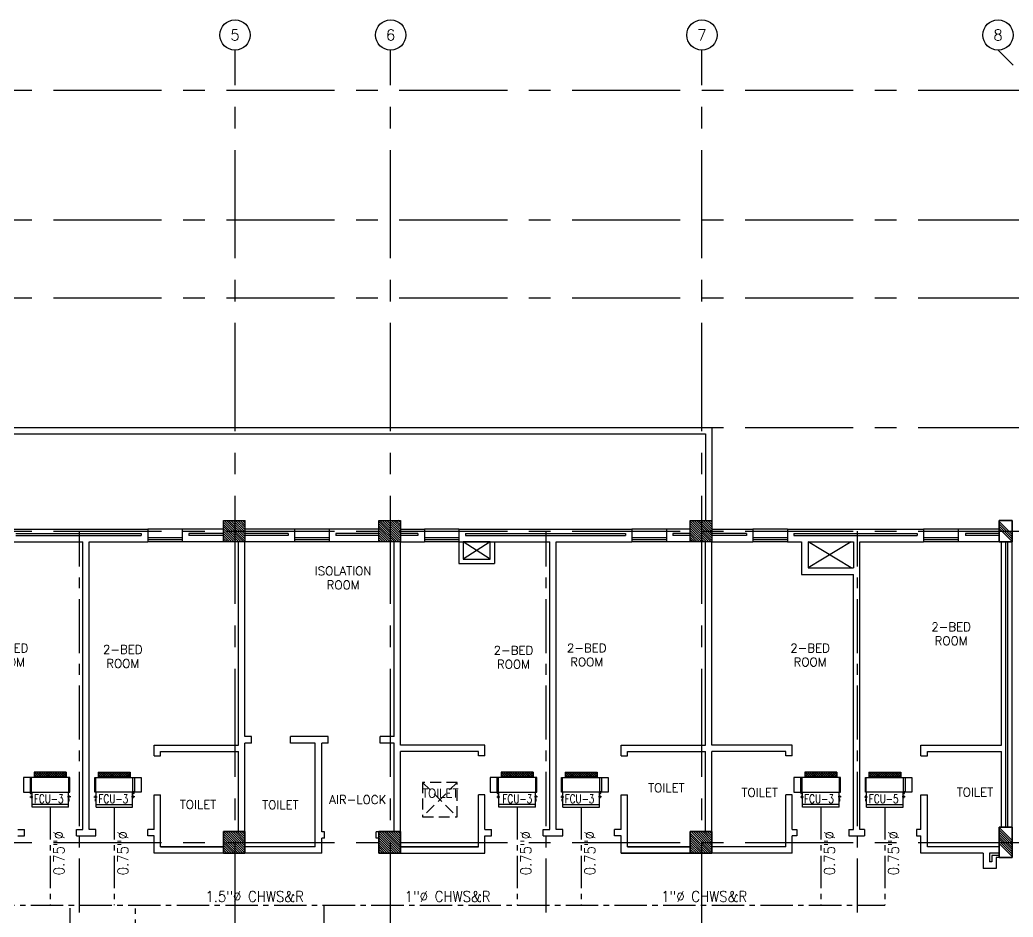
# Model space of a CAD drawing. Extents: x 417866242 to 417866633, y 43498034 to 43498122.
# Drawn here: x 417866577.19 to 417866600.17, y 43498090.33 to 43498111.09 of the extents above; entities that cross this region are included whole.
import ezdxf
from ezdxf.enums import TextEntityAlignment as Align

# ---------------------------------------------------------------- set-up
doc = ezdxf.new("R2010")
doc.units = 0
doc.header["$MEASUREMENT"] = 0
for name, pattern in [('CENTER', [2, 1.25, -0.25, 0.25, -0.25]), ('CENTER2', [1.125, 0.75, -0.125, 0.125, -0.125]), ('CENTERX2', [4, 2.5, -0.5, 0.5, -0.5]), ('HIDDEN', [0.375, 0.25, -0.125])]:
    doc.linetypes.add(name, pattern=pattern)
doc.layers.get('0').update_dxf_attribs({"linetype": 'CONTINUOUS'})
for name, color, linetype in [('AC-CH', 6, 'CENTER2'), ('AC-CHT', 2, 'CONTINUOUS'), ('AX', 11, 'CONTINUOUS'), ('AX-CR', 7, 'CONTINUOUS'), ('AX-TXT', 2, 'CONTINUOUS'), ('AXES', 11, 'CENTERX2'), ('AXES1', 11, 'CENTER'), ('COL', 11, 'CONTINUOUS'), ('FCU', 6, 'CONTINUOUS'), ('HAT', 11, 'CONTINUOUS'), ('INSUL', 11, 'CONTINUOUS'), ('PROJ-L', 11, 'CONTINUOUS'), ('RM-NAME', 11, 'CONTINUOUS'), ('SHAFT', 11, 'CONTINUOUS'), ('TEXTN', 2, 'CONTINUOUS'), ('WALL', 11, 'CONTINUOUS'), ('WIN', 11, 'CONTINUOUS')]:
    doc.layers.add(name, color=color, linetype=linetype)
doc.styles.add('KHRS2', font='ROMANS.shx', dxfattribs={"height": 200})
doc.styles.add('ROMANS', font='ROMANS.shx', dxfattribs={"width": 0.6})

# ---------------------------------------------------------------- blocks, each defined once
blk = doc.blocks.new('AXU')
at = {"layer": 'AX-CR'}
blk.add_circle((0, 350), 350, dxfattribs=at)
at = {"layer": 'AX-TXT', "style": 'ROMANS'}
blk.add_attdef('AX', text='', height=250, dxfattribs=at).set_placement((0, 350), align=Align.MIDDLE)
blk = doc.blocks.new('*X66')
at = {"color": 0}
for p, q in [((238729, 177104), (239214, 177590)), ((238729, 177157), (239161, 177590)), ((238729, 177210), (239108, 177590)), ((238729, 177263), (239055, 177590)), ((238729, 177316), (239002, 177590)), ((238729, 177369), (238949, 177590)), ((238729, 177422), (238896, 177590)), ((238729, 177475), (238843, 177590)), ((238729, 177528), (238790, 177590)), ((238729, 177581), (238737, 177590)), ((238767, 177090), (239229, 177551)), ((238820, 177090), (239229, 177498)), ((238873, 177090), (239229, 177445)), ((238926, 177090), (239229, 177392)), ((238979, 177090), (239229, 177339)), ((239032, 177090), (239229, 177286)), ((239085, 177090), (239229, 177233)), ((239138, 177090), (239229, 177180)), ((239191, 177090), (239229, 177127))]:
    blk.add_line(p, q, dxfattribs=at)
blk = doc.blocks.new('*X67')
at = {"color": 0}
for p, q in [((235129, 177110), (235608, 177590)), ((235129, 177163), (235555, 177590)), ((235129, 177217), (235502, 177590)), ((235129, 177270), (235449, 177590)), ((235129, 177323), (235396, 177590)), ((235129, 177376), (235343, 177590)), ((235129, 177429), (235290, 177590)), ((235129, 177482), (235237, 177590)), ((235129, 177535), (235184, 177590)), ((235161, 177090), (235629, 177557)), ((235214, 177090), (235629, 177504)), ((235267, 177090), (235629, 177451)), ((235320, 177090), (235629, 177398)), ((235373, 177090), (235629, 177345)), ((235426, 177090), (235629, 177292)), ((235479, 177090), (235629, 177239)), ((235532, 177090), (235629, 177186)), ((235585, 177090), (235629, 177133))]:
    blk.add_line(p, q, dxfattribs=at)
blk = doc.blocks.new('*X70')
at = {"color": 0}
for p, q in [((235129, 169898), (235620, 170390)), ((235129, 169951), (235567, 170390)), ((235129, 170004), (235514, 170390)), ((235129, 170057), (235461, 170390)), ((235129, 170110), (235408, 170390)), ((235129, 170163), (235355, 170390)), ((235129, 170216), (235302, 170390)), ((235129, 170269), (235249, 170390)), ((235129, 170322), (235196, 170390)), ((235129, 170375), (235143, 170390)), ((235173, 169890), (235629, 170345)), ((235226, 169890), (235629, 170292)), ((235279, 169890), (235629, 170239)), ((235332, 169890), (235629, 170186)), ((235385, 169890), (235629, 170133)), ((235439, 169890), (235629, 170080)), ((235492, 169890), (235629, 170027)), ((235545, 169890), (235629, 169974)), ((235598, 169890), (235629, 169921))]:
    blk.add_line(p, q, dxfattribs=at)
blk = doc.blocks.new('COL50')
at = {"layer": 'COL'}
blk.add_lwpolyline([(-250, 250), (-250, -250), (250, -250), (250, 250)], close=True, dxfattribs=at)
blk = doc.blocks.new('*X71')
at = {"color": 0}
for p, q in [((238727, 169890), (239227, 170390)), ((238729, 169945), (239174, 170390)), ((238729, 169998), (239121, 170390)), ((238729, 170051), (239067, 170390)), ((238729, 170104), (239014, 170390)), ((238729, 170157), (238961, 170390)), ((238729, 170210), (238908, 170390)), ((238729, 170263), (238855, 170390)), ((238729, 170316), (238802, 170390)), ((238729, 170369), (238749, 170390)), ((238780, 169890), (239229, 170339)), ((238833, 169890), (239229, 170286)), ((238886, 169890), (239229, 170233)), ((238939, 169890), (239229, 170180)), ((238992, 169890), (239229, 170127)), ((239045, 169890), (239229, 170074)), ((239098, 169890), (239229, 170020)), ((239151, 169890), (239229, 169967)), ((239204, 169890), (239229, 169914))]:
    blk.add_line(p, q, dxfattribs=at)
blk = doc.blocks.new('*X68')
at = {"color": 0}
for p, q in [((227929, 177123), (228395, 177590)), ((227929, 177176), (228342, 177590)), ((227929, 177229), (228289, 177590)), ((227929, 177282), (228236, 177590)), ((227929, 177335), (228183, 177590)), ((227929, 177388), (228130, 177590)), ((227929, 177441), (228077, 177590)), ((227929, 177494), (228024, 177590)), ((227929, 177547), (227971, 177590)), ((227948, 177090), (228429, 177570)), ((228001, 177090), (228429, 177517)), ((228054, 177090), (228429, 177464)), ((228107, 177090), (228429, 177411)), ((228161, 177090), (228429, 177358)), ((228214, 177090), (228429, 177305)), ((228267, 177090), (228429, 177252)), ((228320, 177090), (228429, 177199)), ((228373, 177090), (228429, 177146))]:
    blk.add_line(p, q, dxfattribs=at)
blk = doc.blocks.new('*X69')
at = {"color": 0}
for p, q in [((227929, 169910), (228408, 170390)), ((227929, 169963), (228355, 170390)), ((227929, 170017), (228302, 170390)), ((227929, 170070), (228249, 170390)), ((227929, 170123), (228196, 170390)), ((227929, 170176), (228143, 170390)), ((227929, 170229), (228090, 170390)), ((227929, 170282), (228037, 170390)), ((227929, 170335), (227984, 170390)), ((227961, 169890), (228429, 170357)), ((228014, 169890), (228429, 170304)), ((228067, 169890), (228429, 170251)), ((228120, 169890), (228429, 170198)), ((228173, 169890), (228429, 170145)), ((228226, 169890), (228429, 170092)), ((228279, 169890), (228429, 170039)), ((228332, 169890), (228429, 169986)), ((228385, 169890), (228429, 169933))]:
    blk.add_line(p, q, dxfattribs=at)
blk = doc.blocks.new('RM1')
at = {"layer": 'RM-NAME', "style": 'ROMANS'}
for tag, p in [('ROOMNAME1', (0, 324)), ('ROOMNAME2', (0, 0))]:
    blk.add_attdef(tag, text='', height=200, dxfattribs=at).set_placement(p, align=Align.MIDDLE)
blk = doc.blocks.new('*X105')
at = {"color": 0}
for p, q in [((16890, -2467), (16943, -2414)), ((16890, -2520), (16990, -2420)), ((16990, -2565), (16890, -2465)), ((16890, -2573), (16990, -2473)), ((16990, -2619), (16890, -2519)), ((16890, -2626), (16990, -2526)), ((16990, -2512), (16892, -2414)), ((16990, -2459), (16945, -2414)), ((16990, -2672), (16890, -2572)), ((16890, -2679), (16990, -2579)), ((16990, -2725), (16890, -2625)), ((16890, -2732), (16990, -2632)), ((16990, -2778), (16890, -2678)), ((16890, -2785), (16990, -2685)), ((16990, -2831), (16890, -2731)), ((16890, -2838), (16990, -2738)), ((16990, -2884), (16890, -2784)), ((16890, -2891), (16990, -2791)), ((16990, -2937), (16890, -2837)), ((16890, -2944), (16990, -2844)), ((16990, -2990), (16890, -2890)), ((16890, -2997), (16990, -2897)), ((16990, -3043), (16890, -2943)), ((16890, -3050), (16990, -2950)), ((16990, -3096), (16890, -2996)), ((16890, -3103), (16990, -3003)), ((16990, -3149), (16890, -3049)), ((16944, -3155), (16890, -3102)), ((16892, -3155), (16990, -3056)), ((16945, -3155), (16990, -3109))]:
    blk.add_line(p, q, dxfattribs=at)
blk = doc.blocks.new('*X104')
at = {"color": 0}
for p, q in [((16890, -2467), (16943, -2414)), ((16890, -2520), (16990, -2420)), ((16990, -2565), (16890, -2465)), ((16890, -2573), (16990, -2473)), ((16990, -2619), (16890, -2519)), ((16890, -2626), (16990, -2526)), ((16990, -2512), (16892, -2414)), ((16990, -2459), (16945, -2414)), ((16990, -2672), (16890, -2572)), ((16890, -2679), (16990, -2579)), ((16990, -2725), (16890, -2625)), ((16890, -2732), (16990, -2632)), ((16990, -2778), (16890, -2678)), ((16890, -2785), (16990, -2685)), ((16990, -2831), (16890, -2731)), ((16890, -2838), (16990, -2738)), ((16990, -2884), (16890, -2784)), ((16890, -2891), (16990, -2791)), ((16990, -2937), (16890, -2837)), ((16890, -2944), (16990, -2844)), ((16990, -2990), (16890, -2890)), ((16890, -2997), (16990, -2897)), ((16990, -3043), (16890, -2943)), ((16890, -3050), (16990, -2950)), ((16990, -3096), (16890, -2996)), ((16890, -3103), (16990, -3003)), ((16990, -3149), (16890, -3049)), ((16944, -3155), (16890, -3102)), ((16892, -3155), (16990, -3056)), ((16945, -3155), (16990, -3109))]:
    blk.add_line(p, q, dxfattribs=at)

msp = doc.modelspace()

# ---------------------------------------------------------------- hatches: boundary and pattern name
at = {"layer": 'HAT', "linetype": 'ByBlock', "ltscale": 0.3}
h = msp.add_hatch(dxfattribs=at)
h.set_pattern_fill('ANSI31', color=256, scale=300, style=0)
h.set_pattern_definition([(134.999573, (417866858.638452, 43498016.6458), (0.026516163, 0.026516558), [])])
h.paths.add_polyline_path([(417866599.846, 43498099.507), (417866600.146, 43498099.507), (417866600.146, 43498099.257), (417866599.846, 43498099.257)])
h.paths.add_polyline_path([(417866599.846, 43498099.257), (417866600.146, 43498099.257), (417866600.146, 43498099.007), (417866599.846, 43498099.007)])
at = {"layer": 'HAT'}
h = msp.add_hatch(dxfattribs=at)
h.set_pattern_fill('ANSI31', color=256, scale=0.3, style=0)
h.set_pattern_definition([(135, (417866848.70178, 43498016.645967), (0.0265165043, 0.0265165043), [])])
h.paths.add_polyline_path([(417866599.846, 43498092.407), (417866600.146, 43498092.407), (417866600.146, 43498092.057), (417866599.846, 43498092.057)])
h.paths.add_polyline_path([(417866599.846, 43498092.057), (417866600.146, 43498092.057), (417866600.146, 43498091.707), (417866599.846, 43498091.707)])

# ---------------------------------------------------------------- linework, layer by layer
at = {"layer": 'AC-CH'}
for p, q in [((417866577.893, 43498092.871), (417866577.893, 43498090.607)), ((417866579.373, 43498092.871), (417866579.373, 43498090.607)), ((417866588.693, 43498092.871), (417866588.693, 43498090.607)), ((417866590.173, 43498092.871), (417866590.173, 43498090.607)), ((417866595.718, 43498092.871), (417866595.718, 43498090.607)), ((417866597.198, 43498092.871), (417866597.198, 43498090.607)), ((417866570.693, 43498090.607), (417866597.198, 43498090.607)), ((417866578.356, 43498088.664), (417866578.356, 43498090.607)), ((417866579.865, 43498086.153), (417866579.865, 43498090.607)), ((417866584.217, 43498090.607), (417866584.217, 43498079.514))]:
    msp.add_line(p, q, dxfattribs=at)
at = {"layer": 'AXES'}
for p, q in [((417866582.166, 43498033.573), (417866582.166, 43498110.385)), ((417866585.766, 43498033.573), (417866585.766, 43498110.385)), ((417866592.966, 43498033.573), (417866592.966, 43498110.385)), ((417866600.166, 43498110.035), (417866599.816, 43498110.385)), ((417866557.966, 43498109.457), (417866626.006, 43498109.457)), ((417866557.966, 43498106.457), (417866626.006, 43498106.457)), ((417866557.966, 43498104.657), (417866626.006, 43498104.657)), ((417866557.966, 43498101.657), (417866626.006, 43498101.657)), ((417866557.966, 43498099.257), (417866626.006, 43498099.257)), ((417866557.966, 43498092.057), (417866626.006, 43498092.057))]:
    msp.add_line(p, q, dxfattribs=at)
at = {"layer": 'AXES1'}
for p, q in [((417866578.566, 43498040.437), (417866578.566, 43498099.257)), ((417866589.366, 43498040.437), (417866589.366, 43498099.257)), ((417866596.566, 43498040.437), (417866596.566, 43498099.257))]:
    msp.add_line(p, q, dxfattribs=at)
at = {"layer": 'COL'}
for p, q in [((417866600.146, 43498099.507), (417866599.846, 43498099.507)), ((417866599.846, 43498099.507), (417866599.846, 43498099.007)), ((417866600.146, 43498099.007), (417866600.146, 43498099.507)), ((417866599.846, 43498099.007), (417866600.146, 43498099.007))]:
    msp.add_line(p, q, dxfattribs=at)
for points in [[(417866581.896, 43498099.007), (417866581.896, 43498099.507), (417866582.396, 43498099.507), (417866582.396, 43498099.007)], [(417866585.496, 43498099.007), (417866585.496, 43498099.507), (417866585.996, 43498099.507), (417866585.996, 43498099.007)], [(417866592.696, 43498099.007), (417866592.696, 43498099.507), (417866593.196, 43498099.507), (417866593.196, 43498099.007)], [(417866599.846, 43498092.407), (417866599.846, 43498091.707), (417866600.146, 43498091.707), (417866600.146, 43498092.407)]]:
    msp.add_lwpolyline(points, close=True, dxfattribs=at)
at = {"layer": 'FCU', "color": 3}
for p, q in [((417866577.522, 43498093.683), (417866577.522, 43498093.56)), ((417866578.264, 43498093.683), (417866577.522, 43498093.683)), ((417866578.264, 43498093.683), (417866578.264, 43498093.56)), ((417866579.003, 43498093.683), (417866579.744, 43498093.683)), ((417866579.003, 43498093.683), (417866579.003, 43498093.56)), ((417866579.744, 43498093.683), (417866579.744, 43498093.56)), ((417866588.322, 43498093.683), (417866588.322, 43498093.56)), ((417866589.064, 43498093.683), (417866588.322, 43498093.683)), ((417866589.064, 43498093.683), (417866589.064, 43498093.56)), ((417866589.803, 43498093.683), (417866590.544, 43498093.683)), ((417866589.803, 43498093.683), (417866589.803, 43498093.56)), ((417866590.544, 43498093.683), (417866590.544, 43498093.56)), ((417866595.347, 43498093.683), (417866595.347, 43498093.56)), ((417866596.089, 43498093.683), (417866595.347, 43498093.683)), ((417866596.089, 43498093.683), (417866596.089, 43498093.56)), ((417866596.828, 43498093.683), (417866597.569, 43498093.683)), ((417866596.828, 43498093.683), (417866596.828, 43498093.56)), ((417866597.569, 43498093.683), (417866597.569, 43498093.56)), ((417866577.424, 43498093.56), (417866577.271, 43498093.56)), ((417866577.271, 43498093.56), (417866577.271, 43498093.217)), ((417866577.462, 43498093.217), (417866577.462, 43498093.56)), ((417866578.264, 43498093.583), (417866577.522, 43498093.583)), ((417866578.323, 43498093.217), (417866578.323, 43498093.56)), ((417866578.943, 43498093.217), (417866578.943, 43498093.56)), ((417866579.003, 43498093.583), (417866579.744, 43498093.583)), ((417866579.804, 43498093.217), (417866579.804, 43498093.56)), ((417866579.842, 43498093.56), (417866579.995, 43498093.56)), ((417866579.995, 43498093.56), (417866579.995, 43498093.217)), ((417866588.224, 43498093.56), (417866588.071, 43498093.56)), ((417866588.071, 43498093.56), (417866588.071, 43498093.217)), ((417866588.262, 43498093.217), (417866588.262, 43498093.56)), ((417866589.064, 43498093.583), (417866588.322, 43498093.583)), ((417866589.123, 43498093.217), (417866589.123, 43498093.56)), ((417866589.743, 43498093.217), (417866589.743, 43498093.56)), ((417866589.803, 43498093.583), (417866590.544, 43498093.583)), ((417866590.604, 43498093.217), (417866590.604, 43498093.56)), ((417866590.642, 43498093.56), (417866590.795, 43498093.56)), ((417866590.795, 43498093.56), (417866590.795, 43498093.217)), ((417866595.249, 43498093.56), (417866595.096, 43498093.56)), ((417866595.096, 43498093.56), (417866595.096, 43498093.217)), ((417866595.287, 43498093.217), (417866595.287, 43498093.56)), ((417866596.089, 43498093.583), (417866595.347, 43498093.583)), ((417866596.148, 43498093.217), (417866596.148, 43498093.56)), ((417866596.768, 43498093.217), (417866596.768, 43498093.56)), ((417866596.828, 43498093.583), (417866597.569, 43498093.583)), ((417866597.629, 43498093.217), (417866597.629, 43498093.56)), ((417866597.667, 43498093.56), (417866597.82, 43498093.56)), ((417866597.82, 43498093.56), (417866597.82, 43498093.217)), ((417866577.271, 43498093.217), (417866577.424, 43498093.217)), ((417866577.435, 43498093.192), (417866577.435, 43498093.217)), ((417866577.435, 43498093.192), (417866577.455, 43498093.192)), ((417866577.445, 43498093.176), (417866577.445, 43498093.245)), ((417866577.455, 43498093.192), (417866577.455, 43498093.217)), ((417866579.811, 43498093.192), (417866579.811, 43498093.217)), ((417866579.831, 43498093.192), (417866579.811, 43498093.192)), ((417866579.821, 43498093.176), (417866579.821, 43498093.245)), ((417866579.831, 43498093.192), (417866579.831, 43498093.217)), ((417866579.995, 43498093.217), (417866579.842, 43498093.217)), ((417866588.071, 43498093.217), (417866588.224, 43498093.217)), ((417866588.235, 43498093.192), (417866588.235, 43498093.217)), ((417866588.235, 43498093.192), (417866588.255, 43498093.192)), ((417866588.245, 43498093.176), (417866588.245, 43498093.245)), ((417866588.255, 43498093.192), (417866588.255, 43498093.217)), ((417866590.611, 43498093.192), (417866590.611, 43498093.217)), ((417866590.631, 43498093.192), (417866590.611, 43498093.192)), ((417866590.621, 43498093.176), (417866590.621, 43498093.245)), ((417866590.631, 43498093.192), (417866590.631, 43498093.217)), ((417866590.795, 43498093.217), (417866590.642, 43498093.217)), ((417866595.096, 43498093.217), (417866595.249, 43498093.217)), ((417866595.26, 43498093.192), (417866595.26, 43498093.217)), ((417866595.26, 43498093.192), (417866595.28, 43498093.192)), ((417866595.27, 43498093.176), (417866595.27, 43498093.245)), ((417866595.28, 43498093.192), (417866595.28, 43498093.217)), ((417866597.636, 43498093.192), (417866597.636, 43498093.217)), ((417866597.656, 43498093.192), (417866597.636, 43498093.192)), ((417866597.646, 43498093.176), (417866597.646, 43498093.245)), ((417866597.656, 43498093.192), (417866597.656, 43498093.217)), ((417866597.82, 43498093.217), (417866597.667, 43498093.217)), ((417866577.421, 43498093.113), (417866577.493, 43498093.113)), ((417866577.441, 43498093.123), (417866577.471, 43498093.123)), ((417866577.441, 43498093.103), (417866577.441, 43498093.123)), ((417866577.441, 43498093.103), (417866577.471, 43498093.103)), ((417866577.456, 43498093.084), (417866577.456, 43498093.14)), ((417866578.315, 43498092.932), (417866577.471, 43498092.932)), ((417866578.365, 43498093.113), (417866578.292, 43498093.113)), ((417866578.345, 43498093.123), (417866578.315, 43498093.123)), ((417866578.345, 43498093.103), (417866578.315, 43498093.103)), ((417866578.33, 43498093.068), (417866578.315, 43498093.068)), ((417866578.33, 43498093.013), (417866578.315, 43498093.013)), ((417866578.33, 43498093.093), (417866578.33, 43498093.14)), ((417866578.33, 43498093.013), (417866578.33, 43498093.068)), ((417866578.345, 43498093.103), (417866578.345, 43498093.123)), ((417866578.901, 43498093.113), (417866578.974, 43498093.113)), ((417866578.921, 43498093.103), (417866578.921, 43498093.123)), ((417866578.921, 43498093.123), (417866578.951, 43498093.123)), ((417866578.921, 43498093.103), (417866578.951, 43498093.103)), ((417866578.936, 43498093.093), (417866578.936, 43498093.14)), ((417866578.936, 43498093.068), (417866578.951, 43498093.068)), ((417866578.936, 43498093.013), (417866578.936, 43498093.068)), ((417866578.936, 43498093.013), (417866578.951, 43498093.013)), ((417866578.951, 43498092.932), (417866579.796, 43498092.932)), ((417866579.845, 43498093.113), (417866579.773, 43498093.113)), ((417866579.826, 43498093.123), (417866579.796, 43498093.123)), ((417866579.826, 43498093.103), (417866579.796, 43498093.103)), ((417866579.811, 43498093.084), (417866579.811, 43498093.14)), ((417866579.826, 43498093.103), (417866579.826, 43498093.123)), ((417866588.221, 43498093.113), (417866588.293, 43498093.113)), ((417866588.241, 43498093.123), (417866588.271, 43498093.123)), ((417866588.241, 43498093.103), (417866588.241, 43498093.123)), ((417866588.241, 43498093.103), (417866588.271, 43498093.103)), ((417866588.256, 43498093.084), (417866588.256, 43498093.14)), ((417866589.115, 43498092.932), (417866588.271, 43498092.932)), ((417866589.165, 43498093.113), (417866589.092, 43498093.113)), ((417866589.145, 43498093.123), (417866589.115, 43498093.123)), ((417866589.145, 43498093.103), (417866589.115, 43498093.103)), ((417866589.13, 43498093.068), (417866589.115, 43498093.068)), ((417866589.13, 43498093.013), (417866589.115, 43498093.013)), ((417866589.13, 43498093.093), (417866589.13, 43498093.14)), ((417866589.13, 43498093.013), (417866589.13, 43498093.068)), ((417866589.145, 43498093.103), (417866589.145, 43498093.123)), ((417866589.701, 43498093.113), (417866589.774, 43498093.113)), ((417866589.721, 43498093.103), (417866589.721, 43498093.123)), ((417866589.721, 43498093.123), (417866589.751, 43498093.123)), ((417866589.721, 43498093.103), (417866589.751, 43498093.103)), ((417866589.736, 43498093.093), (417866589.736, 43498093.14)), ((417866589.736, 43498093.068), (417866589.751, 43498093.068)), ((417866589.736, 43498093.013), (417866589.736, 43498093.068)), ((417866589.736, 43498093.013), (417866589.751, 43498093.013)), ((417866589.751, 43498092.932), (417866590.596, 43498092.932)), ((417866590.645, 43498093.113), (417866590.573, 43498093.113)), ((417866590.626, 43498093.123), (417866590.596, 43498093.123)), ((417866590.626, 43498093.103), (417866590.596, 43498093.103)), ((417866590.611, 43498093.084), (417866590.611, 43498093.14)), ((417866590.626, 43498093.103), (417866590.626, 43498093.123)), ((417866595.246, 43498093.113), (417866595.318, 43498093.113)), ((417866595.266, 43498093.123), (417866595.296, 43498093.123)), ((417866595.266, 43498093.103), (417866595.266, 43498093.123)), ((417866595.266, 43498093.103), (417866595.296, 43498093.103)), ((417866595.281, 43498093.084), (417866595.281, 43498093.14)), ((417866596.14, 43498092.932), (417866595.296, 43498092.932)), ((417866596.19, 43498093.113), (417866596.117, 43498093.113)), ((417866596.17, 43498093.123), (417866596.14, 43498093.123)), ((417866596.17, 43498093.103), (417866596.14, 43498093.103)), ((417866596.155, 43498093.068), (417866596.14, 43498093.068)), ((417866596.155, 43498093.013), (417866596.14, 43498093.013)), ((417866596.155, 43498093.093), (417866596.155, 43498093.14)), ((417866596.155, 43498093.013), (417866596.155, 43498093.068)), ((417866596.17, 43498093.103), (417866596.17, 43498093.123)), ((417866596.726, 43498093.113), (417866596.799, 43498093.113)), ((417866596.746, 43498093.103), (417866596.746, 43498093.123)), ((417866596.746, 43498093.123), (417866596.776, 43498093.123)), ((417866596.746, 43498093.103), (417866596.776, 43498093.103)), ((417866596.761, 43498093.093), (417866596.761, 43498093.14)), ((417866596.761, 43498093.068), (417866596.776, 43498093.068)), ((417866596.761, 43498093.013), (417866596.761, 43498093.068)), ((417866596.761, 43498093.013), (417866596.776, 43498093.013)), ((417866596.776, 43498092.932), (417866597.621, 43498092.932)), ((417866597.67, 43498093.113), (417866597.598, 43498093.113)), ((417866597.651, 43498093.123), (417866597.621, 43498093.123)), ((417866597.651, 43498093.103), (417866597.621, 43498093.103)), ((417866597.636, 43498093.084), (417866597.636, 43498093.14)), ((417866597.651, 43498093.103), (417866597.651, 43498093.123))]:
    msp.add_line(p, q, dxfattribs=at)
at = {"layer": 'FCU', "color": 6}
for p, q in [((417866577.424, 43498093.56), (417866577.424, 43498093.217)), ((417866578.344, 43498093.56), (417866577.424, 43498093.56)), ((417866578.344, 43498093.217), (417866578.344, 43498093.56)), ((417866578.922, 43498093.217), (417866578.922, 43498093.56)), ((417866578.922, 43498093.56), (417866579.842, 43498093.56)), ((417866579.842, 43498093.56), (417866579.842, 43498093.217)), ((417866588.224, 43498093.56), (417866588.224, 43498093.217)), ((417866589.144, 43498093.56), (417866588.224, 43498093.56)), ((417866589.144, 43498093.217), (417866589.144, 43498093.56)), ((417866589.722, 43498093.217), (417866589.722, 43498093.56)), ((417866589.722, 43498093.56), (417866590.642, 43498093.56)), ((417866590.642, 43498093.56), (417866590.642, 43498093.217)), ((417866595.249, 43498093.56), (417866595.249, 43498093.217)), ((417866596.169, 43498093.56), (417866595.249, 43498093.56)), ((417866596.169, 43498093.217), (417866596.169, 43498093.56)), ((417866596.747, 43498093.217), (417866596.747, 43498093.56)), ((417866596.747, 43498093.56), (417866597.667, 43498093.56)), ((417866597.667, 43498093.56), (417866597.667, 43498093.217)), ((417866577.424, 43498093.217), (417866578.344, 43498093.217)), ((417866577.471, 43498092.871), (417866577.471, 43498093.217)), ((417866578.315, 43498092.871), (417866578.315, 43498093.217)), ((417866579.842, 43498093.217), (417866578.922, 43498093.217)), ((417866578.951, 43498092.871), (417866578.951, 43498093.217)), ((417866579.796, 43498092.871), (417866579.796, 43498093.217)), ((417866588.224, 43498093.217), (417866589.144, 43498093.217)), ((417866588.271, 43498092.871), (417866588.271, 43498093.217)), ((417866589.115, 43498092.871), (417866589.115, 43498093.217)), ((417866590.642, 43498093.217), (417866589.722, 43498093.217)), ((417866589.751, 43498092.871), (417866589.751, 43498093.217)), ((417866590.596, 43498092.871), (417866590.596, 43498093.217)), ((417866595.249, 43498093.217), (417866596.169, 43498093.217)), ((417866595.296, 43498092.871), (417866595.296, 43498093.217)), ((417866596.14, 43498092.871), (417866596.14, 43498093.217)), ((417866597.667, 43498093.217), (417866596.747, 43498093.217)), ((417866596.776, 43498092.871), (417866596.776, 43498093.217)), ((417866597.621, 43498092.871), (417866597.621, 43498093.217)), ((417866578.315, 43498092.871), (417866577.471, 43498092.871)), ((417866578.951, 43498092.871), (417866579.796, 43498092.871)), ((417866589.115, 43498092.871), (417866588.271, 43498092.871)), ((417866589.751, 43498092.871), (417866590.596, 43498092.871)), ((417866596.14, 43498092.871), (417866595.296, 43498092.871)), ((417866596.776, 43498092.871), (417866597.621, 43498092.871))]:
    msp.add_line(p, q, dxfattribs=at)
at = {"layer": 'INSUL'}
for p, q in [((417866577.096, 43498099.207), (417866579.996, 43498099.207)), ((417866577.096, 43498099.157), (417866579.996, 43498099.157)), ((417866579.996, 43498099.207), (417866579.996, 43498099.157)), ((417866581.896, 43498099.207), (417866581.096, 43498099.207)), ((417866581.096, 43498099.207), (417866581.096, 43498099.157)), ((417866581.896, 43498099.157), (417866581.096, 43498099.157)), ((417866583.396, 43498099.207), (417866582.396, 43498099.207)), ((417866583.396, 43498099.157), (417866582.396, 43498099.157)), ((417866583.396, 43498099.207), (417866583.396, 43498099.157)), ((417866585.496, 43498099.207), (417866584.496, 43498099.207)), ((417866584.496, 43498099.207), (417866584.496, 43498099.157)), ((417866585.496, 43498099.157), (417866584.496, 43498099.157)), ((417866586.396, 43498099.207), (417866585.996, 43498099.207)), ((417866586.396, 43498099.157), (417866585.996, 43498099.157)), ((417866586.396, 43498099.207), (417866586.396, 43498099.157)), ((417866587.496, 43498099.207), (417866587.496, 43498099.157)), ((417866587.496, 43498099.207), (417866591.196, 43498099.207)), ((417866587.496, 43498099.157), (417866591.196, 43498099.157)), ((417866591.196, 43498099.207), (417866591.196, 43498099.157)), ((417866592.296, 43498099.207), (417866592.296, 43498099.157)), ((417866592.696, 43498099.207), (417866592.296, 43498099.207)), ((417866592.696, 43498099.157), (417866592.296, 43498099.157)), ((417866593.996, 43498099.207), (417866593.196, 43498099.207)), ((417866593.996, 43498099.157), (417866593.196, 43498099.157)), ((417866593.996, 43498099.207), (417866593.996, 43498099.157)), ((417866595.096, 43498099.207), (417866595.096, 43498099.157)), ((417866595.096, 43498099.207), (417866597.946, 43498099.207)), ((417866595.096, 43498099.157), (417866597.946, 43498099.157)), ((417866597.946, 43498099.207), (417866597.946, 43498099.157)), ((417866599.06, 43498099.207), (417866599.06, 43498099.157)), ((417866599.846, 43498099.207), (417866599.06, 43498099.207)), ((417866599.846, 43498099.157), (417866599.06, 43498099.157)), ((417866599.996, 43498092.407), (417866599.996, 43498099.007)), ((417866600.046, 43498092.407), (417866600.046, 43498099.007)), ((417866599.846, 43498091.807), (417866599.621, 43498091.807)), ((417866599.621, 43498091.807), (417866599.621, 43498091.607)), ((417866599.671, 43498091.607), (417866599.621, 43498091.607)), ((417866599.671, 43498091.757), (417866599.671, 43498091.607)), ((417866599.846, 43498091.757), (417866599.671, 43498091.757))]:
    msp.add_line(p, q, dxfattribs=at)
at = {"layer": 'PROJ-L', "linetype": 'Continuous'}
for p, q in [((417866574.696, 43498101.657), (417866593.196, 43498101.657)), ((417866593.196, 43498101.657), (417866593.196, 43498099.507)), ((417866574.846, 43498101.507), (417866593.046, 43498101.507)), ((417866593.046, 43498101.507), (417866593.046, 43498099.507))]:
    msp.add_line(p, q, dxfattribs=at)
at = {"layer": 'SHAFT', "color": 251, "linetype": 'ByBlock'}
for p, q in [((417866588.071, 43498099.007), (417866587.446, 43498098.607)), ((417866588.071, 43498098.607), (417866587.446, 43498099.007))]:
    msp.add_line(p, q, dxfattribs=at)
at = {"layer": 'SHAFT', "linetype": 'ByBlock'}
for p, q in [((417866596.421, 43498099.007), (417866595.421, 43498098.407)), ((417866596.421, 43498098.407), (417866595.421, 43498099.007))]:
    msp.add_line(p, q, dxfattribs=at)
at = {"layer": 'SHAFT', "linetype": 'HIDDEN'}
for p, q in [((417866587.306, 43498093.447), (417866586.506, 43498092.647)), ((417866586.506, 43498093.447), (417866587.306, 43498092.647))]:
    msp.add_line(p, q, dxfattribs=at)
msp.add_lwpolyline([(417866587.306, 43498093.447), (417866586.506, 43498093.447), (417866586.506, 43498092.647), (417866587.306, 43498092.647)], close=True, dxfattribs=at)
at = {"layer": 'WALL'}
for p, q in [((417866576.946, 43498099.307), (417866580.146, 43498099.307)), ((417866580.146, 43498099.307), (417866580.146, 43498099.007)), ((417866581.896, 43498099.307), (417866580.946, 43498099.307)), ((417866580.946, 43498099.307), (417866580.946, 43498099.007)), ((417866583.546, 43498099.307), (417866582.396, 43498099.307)), ((417866583.546, 43498099.307), (417866583.546, 43498099.007)), ((417866585.496, 43498099.307), (417866584.346, 43498099.307)), ((417866584.346, 43498099.307), (417866584.346, 43498099.007)), ((417866585.996, 43498099.307), (417866586.546, 43498099.307)), ((417866586.546, 43498099.307), (417866586.546, 43498099.007)), ((417866587.346, 43498099.307), (417866587.346, 43498099.007)), ((417866587.346, 43498099.307), (417866591.346, 43498099.307)), ((417866591.346, 43498099.307), (417866591.346, 43498099.007)), ((417866592.696, 43498099.307), (417866592.146, 43498099.307)), ((417866592.146, 43498099.307), (417866592.146, 43498099.007)), ((417866593.196, 43498099.307), (417866594.146, 43498099.307)), ((417866594.146, 43498099.307), (417866594.146, 43498099.007)), ((417866594.946, 43498099.307), (417866594.946, 43498099.007)), ((417866594.946, 43498099.307), (417866598.096, 43498099.307)), ((417866598.096, 43498099.307), (417866598.096, 43498099.007)), ((417866598.896, 43498099.307), (417866598.896, 43498099.007)), ((417866599.846, 43498099.307), (417866598.896, 43498099.307)), ((417866576.946, 43498099.007), (417866578.646, 43498099.007)), ((417866578.646, 43498092.357), (417866578.646, 43498099.007)), ((417866578.796, 43498099.007), (417866580.146, 43498099.007)), ((417866578.796, 43498092.357), (417866578.796, 43498099.007)), ((417866581.896, 43498099.007), (417866580.946, 43498099.007)), ((417866582.246, 43498094.307), (417866582.246, 43498099.007)), ((417866583.546, 43498099.007), (417866582.396, 43498099.007)), ((417866582.396, 43498094.507), (417866582.396, 43498099.007)), ((417866585.496, 43498099.007), (417866584.346, 43498099.007)), ((417866585.846, 43498094.507), (417866585.846, 43498099.007)), ((417866585.996, 43498099.007), (417866586.546, 43498099.007)), ((417866585.996, 43498094.307), (417866585.996, 43498099.007)), ((417866587.346, 43498099.007), (417866587.346, 43498098.507)), ((417866587.346, 43498099.007), (417866589.446, 43498099.007)), ((417866588.171, 43498099.007), (417866588.171, 43498098.507)), ((417866589.446, 43498092.357), (417866589.446, 43498099.007)), ((417866589.596, 43498099.007), (417866591.346, 43498099.007)), ((417866589.596, 43498092.357), (417866589.596, 43498099.007)), ((417866592.696, 43498099.007), (417866592.146, 43498099.007)), ((417866593.046, 43498094.307), (417866593.046, 43498099.007)), ((417866593.196, 43498099.007), (417866594.146, 43498099.007)), ((417866593.196, 43498094.307), (417866593.196, 43498099.007)), ((417866594.946, 43498099.007), (417866595.271, 43498099.007)), ((417866595.271, 43498099.007), (417866595.271, 43498098.257)), ((417866595.421, 43498099.007), (417866595.421, 43498098.407)), ((417866595.421, 43498099.007), (417866596.471, 43498099.007)), ((417866596.471, 43498099.007), (417866596.471, 43498098.407)), ((417866596.621, 43498099.007), (417866598.096, 43498099.007)), ((417866596.621, 43498092.357), (417866596.621, 43498099.007)), ((417866599.846, 43498099.007), (417866598.896, 43498099.007)), ((417866599.896, 43498094.307), (417866599.896, 43498099.007)), ((417866600.146, 43498092.407), (417866600.146, 43498099.007)), ((417866587.346, 43498098.507), (417866588.171, 43498098.507)), ((417866595.271, 43498098.257), (417866596.471, 43498098.257)), ((417866595.421, 43498098.407), (417866596.471, 43498098.407)), ((417866596.471, 43498092.357), (417866596.471, 43498098.257)), ((417866580.296, 43498094.057), (417866580.296, 43498094.307)), ((417866580.296, 43498094.307), (417866582.246, 43498094.307)), ((417866582.396, 43498092.307), (417866582.396, 43498094.357)), ((417866582.546, 43498094.357), (417866582.546, 43498094.507)), ((417866583.446, 43498094.357), (417866583.446, 43498094.507)), ((417866584.021, 43498091.957), (417866584.021, 43498094.357)), ((417866584.171, 43498092.306), (417866584.171, 43498094.357)), ((417866585.846, 43498092.307), (417866585.846, 43498094.357)), ((417866587.946, 43498094.307), (417866585.996, 43498094.307)), ((417866587.946, 43498094.057), (417866587.946, 43498094.307)), ((417866591.096, 43498094.057), (417866591.096, 43498094.307)), ((417866591.096, 43498094.307), (417866593.046, 43498094.307)), ((417866595.058, 43498094.307), (417866593.196, 43498094.307)), ((417866595.058, 43498094.057), (417866595.058, 43498094.307)), ((417866598.033, 43498094.057), (417866598.033, 43498094.307)), ((417866598.033, 43498094.307), (417866599.896, 43498094.307)), ((417866580.446, 43498094.057), (417866580.446, 43498094.157)), ((417866580.446, 43498094.157), (417866582.246, 43498094.157)), ((417866582.246, 43498092.307), (417866582.246, 43498094.157)), ((417866585.996, 43498092.307), (417866585.996, 43498094.157)), ((417866587.796, 43498094.157), (417866585.996, 43498094.157)), ((417866587.796, 43498094.057), (417866587.796, 43498094.157)), ((417866591.246, 43498094.057), (417866591.246, 43498094.157)), ((417866591.246, 43498094.157), (417866593.046, 43498094.157)), ((417866593.046, 43498092.307), (417866593.046, 43498094.157)), ((417866594.908, 43498094.157), (417866593.196, 43498094.157)), ((417866593.196, 43498092.307), (417866593.196, 43498094.157)), ((417866594.908, 43498094.057), (417866594.908, 43498094.157)), ((417866598.183, 43498094.057), (417866598.183, 43498094.157)), ((417866598.183, 43498094.157), (417866599.896, 43498094.157)), ((417866599.896, 43498092.407), (417866599.896, 43498094.157)), ((417866580.296, 43498094.057), (417866580.446, 43498094.057)), ((417866587.946, 43498094.057), (417866587.796, 43498094.057)), ((417866591.096, 43498094.057), (417866591.246, 43498094.057)), ((417866595.058, 43498094.057), (417866594.908, 43498094.057)), ((417866598.033, 43498094.057), (417866598.183, 43498094.057)), ((417866580.296, 43498093.157), (417866580.446, 43498093.157)), ((417866580.296, 43498092.357), (417866580.296, 43498093.157)), ((417866580.446, 43498091.957), (417866580.446, 43498093.157)), ((417866587.946, 43498093.157), (417866587.796, 43498093.157)), ((417866587.796, 43498091.957), (417866587.796, 43498093.157)), ((417866587.946, 43498092.357), (417866587.946, 43498093.157)), ((417866591.096, 43498093.157), (417866591.246, 43498093.157)), ((417866591.096, 43498092.357), (417866591.096, 43498093.157)), ((417866591.246, 43498091.957), (417866591.246, 43498093.157)), ((417866595.058, 43498093.157), (417866594.908, 43498093.157)), ((417866594.908, 43498091.957), (417866594.908, 43498093.157)), ((417866595.058, 43498092.357), (417866595.058, 43498093.157)), ((417866598.033, 43498093.157), (417866598.183, 43498093.157)), ((417866598.033, 43498092.357), (417866598.033, 43498093.157)), ((417866598.183, 43498091.957), (417866598.183, 43498093.157)), ((417866600.146, 43498092.407), (417866600.146, 43498093.278)), ((417866577.146, 43498092.357), (417866577.296, 43498092.357)), ((417866577.296, 43498092.207), (417866577.296, 43498092.357)), ((417866578.496, 43498092.207), (417866578.496, 43498092.357)), ((417866578.496, 43498092.357), (417866578.646, 43498092.357)), ((417866578.946, 43498092.357), (417866578.796, 43498092.357)), ((417866578.946, 43498092.207), (417866578.946, 43498092.357)), ((417866580.296, 43498092.357), (417866580.146, 43498092.357)), ((417866580.146, 43498092.207), (417866580.146, 43498092.357)), ((417866577.146, 43498092.207), (417866577.296, 43498092.207)), ((417866578.496, 43498092.207), (417866578.946, 43498092.207)), ((417866580.296, 43498092.207), (417866580.146, 43498092.207)), ((417866580.296, 43498091.807), (417866580.296, 43498092.207)), ((417866584.171, 43498091.807), (417866584.171, 43498092.156)), ((417866587.946, 43498091.807), (417866587.946, 43498092.207)), ((417866591.096, 43498091.807), (417866591.096, 43498092.207)), ((417866595.058, 43498091.807), (417866595.058, 43498092.207)), ((417866595.164, 43498092.207), (417866595.058, 43498092.207)), ((417866597.927, 43498092.207), (417866598.033, 43498092.207)), ((417866598.033, 43498091.807), (417866598.033, 43498092.207)), ((417866599.846, 43498091.957), (417866598.183, 43498091.957)), ((417866599.471, 43498091.807), (417866599.471, 43498091.457)), ((417866600.146, 43498091.807), (417866600.146, 43498091.707)), ((417866599.771, 43498091.707), (417866599.771, 43498091.457)), ((417866600.146, 43498091.707), (417866599.771, 43498091.707)), ((417866599.771, 43498091.457), (417866599.471, 43498091.457))]:
    msp.add_line(p, q, dxfattribs=at)
at = {"layer": 'WALL', "linetype": 'ByBlock'}
for p, q in [((417866582.546, 43498094.507), (417866582.396, 43498094.507)), ((417866582.546, 43498094.357), (417866582.396, 43498094.357)), ((417866584.321, 43498094.507), (417866583.446, 43498094.507)), ((417866584.021, 43498094.357), (417866583.446, 43498094.357)), ((417866584.321, 43498094.357), (417866584.171, 43498094.357)), ((417866585.846, 43498094.507), (417866585.521, 43498094.507)), ((417866585.846, 43498094.357), (417866585.521, 43498094.357)), ((417866584.233, 43498092.306), (417866584.171, 43498092.306)), ((417866585.496, 43498092.306), (417866585.433, 43498092.306)), ((417866587.946, 43498092.357), (417866588.096, 43498092.357)), ((417866589.296, 43498092.357), (417866589.446, 43498092.357)), ((417866589.746, 43498092.357), (417866589.596, 43498092.357)), ((417866591.096, 43498092.357), (417866590.946, 43498092.357)), ((417866595.058, 43498092.357), (417866595.164, 43498092.357)), ((417866595.164, 43498092.357), (417866595.164, 43498092.207)), ((417866596.364, 43498092.357), (417866596.364, 43498092.207)), ((417866596.364, 43498092.357), (417866596.471, 43498092.357)), ((417866596.727, 43498092.357), (417866596.621, 43498092.357)), ((417866596.727, 43498092.357), (417866596.727, 43498092.207)), ((417866598.033, 43498092.357), (417866597.927, 43498092.357)), ((417866597.927, 43498092.357), (417866597.927, 43498092.207)), ((417866584.233, 43498092.156), (417866584.171, 43498092.156)), ((417866585.496, 43498092.156), (417866585.433, 43498092.156)), ((417866587.946, 43498092.207), (417866588.096, 43498092.207)), ((417866589.296, 43498092.207), (417866589.746, 43498092.207)), ((417866591.096, 43498092.207), (417866590.946, 43498092.207)), ((417866596.364, 43498092.207), (417866596.727, 43498092.207)), ((417866581.896, 43498091.807), (417866580.296, 43498091.807)), ((417866581.896, 43498091.807), (417866580.296, 43498091.807)), ((417866581.896, 43498091.957), (417866580.446, 43498091.957)), ((417866580.446, 43498091.957), (417866581.896, 43498091.957)), ((417866584.021, 43498091.957), (417866582.396, 43498091.957)), ((417866584.171, 43498091.807), (417866582.396, 43498091.807)), ((417866585.996, 43498091.957), (417866587.796, 43498091.957)), ((417866587.796, 43498091.957), (417866585.996, 43498091.957)), ((417866585.996, 43498091.807), (417866587.946, 43498091.807)), ((417866592.696, 43498091.807), (417866591.096, 43498091.807)), ((417866591.096, 43498091.807), (417866592.696, 43498091.807)), ((417866592.696, 43498091.957), (417866591.246, 43498091.957)), ((417866591.246, 43498091.957), (417866592.696, 43498091.957)), ((417866594.908, 43498091.957), (417866593.196, 43498091.957)), ((417866595.058, 43498091.807), (417866593.196, 43498091.807)), ((417866599.471, 43498091.807), (417866598.033, 43498091.807))]:
    msp.add_line(p, q, dxfattribs=at)
at = {"layer": 'WALL', "color": 2, "linetype": 'ByBlock'}
for p, q in [((417866584.321, 43498094.357), (417866584.321, 43498094.507)), ((417866585.521, 43498094.357), (417866585.521, 43498094.507)), ((417866584.233, 43498092.156), (417866584.233, 43498092.306)), ((417866585.433, 43498092.156), (417866585.433, 43498092.306)), ((417866588.096, 43498092.207), (417866588.096, 43498092.357)), ((417866589.296, 43498092.207), (417866589.296, 43498092.357)), ((417866589.746, 43498092.207), (417866589.746, 43498092.357)), ((417866590.946, 43498092.207), (417866590.946, 43498092.357))]:
    msp.add_line(p, q, dxfattribs=at)
at = {"layer": 'WALL', "linetype": 'ByBlock', "ltscale": 0.3}
for points in [[(417866581.896, 43498099.507), (417866582.396, 43498099.507), (417866582.396, 43498099.007), (417866581.896, 43498099.007)], [(417866585.496, 43498099.507), (417866585.996, 43498099.507), (417866585.996, 43498099.007), (417866585.496, 43498099.007)], [(417866592.696, 43498099.507), (417866593.196, 43498099.507), (417866593.196, 43498099.007), (417866592.696, 43498099.007)], [(417866599.846, 43498099.507), (417866600.146, 43498099.507), (417866600.146, 43498099.007), (417866599.846, 43498099.007)], [(417866581.896, 43498092.307), (417866582.396, 43498092.307), (417866582.396, 43498091.807), (417866581.896, 43498091.807)], [(417866585.496, 43498092.307), (417866585.996, 43498092.307), (417866585.996, 43498091.807), (417866585.496, 43498091.807)], [(417866592.696, 43498092.307), (417866593.196, 43498092.307), (417866593.196, 43498091.807), (417866592.696, 43498091.807)], [(417866599.846, 43498092.407), (417866600.146, 43498092.407), (417866600.146, 43498091.707), (417866599.846, 43498091.707)]]:
    msp.add_lwpolyline(points, close=True, dxfattribs=at)
at = {"layer": 'WALL'}
msp.add_lwpolyline([(417866588.071, 43498099.007), (417866587.446, 43498099.007), (417866587.446, 43498098.607), (417866588.071, 43498098.607)], close=True, dxfattribs=at)
at = {"layer": 'WIN'}
for p, q in [((417866580.946, 43498099.307), (417866580.146, 43498099.307)), ((417866584.346, 43498099.307), (417866583.546, 43498099.307)), ((417866587.346, 43498099.307), (417866586.546, 43498099.307)), ((417866592.146, 43498099.307), (417866591.346, 43498099.307)), ((417866594.946, 43498099.307), (417866594.146, 43498099.307)), ((417866598.896, 43498099.307), (417866598.096, 43498099.307)), ((417866580.946, 43498099.107), (417866580.146, 43498099.107)), ((417866580.946, 43498099.057), (417866580.146, 43498099.057)), ((417866580.946, 43498099.007), (417866580.146, 43498099.007)), ((417866584.346, 43498099.107), (417866583.546, 43498099.107)), ((417866584.346, 43498099.057), (417866583.546, 43498099.057)), ((417866584.346, 43498099.007), (417866583.546, 43498099.007)), ((417866587.346, 43498099.107), (417866586.546, 43498099.107)), ((417866587.346, 43498099.057), (417866586.546, 43498099.057)), ((417866587.346, 43498099.007), (417866586.546, 43498099.007)), ((417866592.146, 43498099.107), (417866591.346, 43498099.107)), ((417866592.146, 43498099.057), (417866591.346, 43498099.057)), ((417866592.146, 43498099.007), (417866591.346, 43498099.007)), ((417866594.946, 43498099.107), (417866594.146, 43498099.107)), ((417866594.946, 43498099.057), (417866594.146, 43498099.057)), ((417866594.946, 43498099.007), (417866594.146, 43498099.007)), ((417866598.896, 43498099.107), (417866598.096, 43498099.107)), ((417866598.896, 43498099.057), (417866598.096, 43498099.057)), ((417866598.896, 43498099.007), (417866598.096, 43498099.007))]:
    msp.add_line(p, q, dxfattribs=at)

# ---------------------------------------------------------------- block references
at = {"layer": 'AX', "xscale": 0.0009999871253967285, "yscale": 0.001000002026557922, "zscale": 0.001}
for p, values in [((417866582.166, 43498110.385), {'AX': '5'}), ((417866585.766, 43498110.385), {'AX': '6'}), ((417866592.966, 43498110.385), {'AX': '7'}), ((417866599.816, 43498110.385), {'AX': '8'})]:
    msp.add_blockref('AXU', p, dxfattribs=at).add_auto_attribs(values)
at = {"layer": 'COL', "xscale": 0.0009999871253967285, "yscale": 0.001000002026557922, "zscale": 0.001}
for p in [(417866582.146, 43498092.057), (417866585.746, 43498092.057), (417866592.946, 43498092.057)]:
    msp.add_blockref('COL50', p, dxfattribs=at)
at = {"layer": 'FCU', "color": 11, "extrusion": (0, 0, -1), "xscale": -0.001000002026557922, "yscale": 0.001000002026557922, "zscale": -0.001, "rotation": 270}
for p in [(-417866575.109, 43498076.692), (-417866585.909, 43498076.692), (-417866592.934, 43498076.692)]:
    msp.add_blockref('*X104', p, dxfattribs=at)
at = {"layer": 'FCU', "color": 11, "xscale": -0.001000002026557922, "yscale": 0.001000002026557922, "zscale": 0.001, "rotation": 270}
for p in [(417866582.158, 43498076.692), (417866592.958, 43498076.692), (417866599.983, 43498076.692)]:
    msp.add_blockref('*X105', p, dxfattribs=at)
at = {"layer": 'HAT', "xscale": -0.0009999871253967285, "yscale": 0.001000002026557922, "zscale": 0.001}
for name in ['*X66', '*X67', '*X68', '*X71', '*X70', '*X69']:
    msp.add_blockref(name, (417866821.124, 43497921.917), dxfattribs=at)
at = {"layer": 'RM-NAME'}
ref = msp.add_blockref('RM1', (417866584.667, 43498098.014), dxfattribs=dict(at, xscale=-0.0009999871253967285, yscale=0.001000002026557922, zscale=0.001))
ref.add_attrib('ROOMNAME2', 'ROOM', dxfattribs={"height": 0.2, "style": 'ROMANS'}).set_placement((417866584.667, 43498098.014), align=Align.MIDDLE)
ref.add_attrib('ROOMNAME1', 'ISOLATION', dxfattribs={"height": 0.2, "style": 'ROMANS'}).set_placement((417866584.667, 43498098.338), align=Align.MIDDLE)
ref = msp.add_blockref('RM1', (417866598.731, 43498096.719), dxfattribs=dict(at, xscale=-0.0009999871253967285, yscale=0.001000002026557922, zscale=0.001))
ref.add_attrib('ROOMNAME2', 'ROOM', dxfattribs={"height": 0.2, "style": 'ROMANS'}).set_placement((417866598.731, 43498096.719), align=Align.MIDDLE)
ref.add_attrib('ROOMNAME1', '2-BED', dxfattribs={"height": 0.2, "style": 'ROMANS'}).set_placement((417866598.731, 43498097.043), align=Align.MIDDLE)
ref = msp.add_blockref('RM1', (417866576.927, 43498096.229), dxfattribs=dict(at, xscale=-0.0009999871253967285, yscale=0.001000002026557922, zscale=0.001))
ref.add_attrib('ROOMNAME2', 'ROOM', dxfattribs={"height": 0.2, "style": 'ROMANS'}).set_placement((417866576.927, 43498096.229), align=Align.MIDDLE)
ref.add_attrib('ROOMNAME1', '2-BED', dxfattribs={"height": 0.2, "style": 'ROMANS'}).set_placement((417866576.927, 43498096.553), align=Align.MIDDLE)
ref = msp.add_blockref('RM1', (417866579.569, 43498096.198), dxfattribs=dict(at, xscale=-0.0009999871253967285, yscale=0.001000002026557922, zscale=0.001))
ref.add_attrib('ROOMNAME2', 'ROOM', dxfattribs={"height": 0.2, "style": 'ROMANS'}).set_placement((417866579.569, 43498096.198), align=Align.MIDDLE)
ref.add_attrib('ROOMNAME1', '2-BED', dxfattribs={"height": 0.2, "style": 'ROMANS'}).set_placement((417866579.569, 43498096.521), align=Align.MIDDLE)
ref = msp.add_blockref('RM1', (417866588.607, 43498096.178), dxfattribs=dict(at, xscale=-0.0009999871253967285, yscale=0.001000002026557922, zscale=0.001))
ref.add_attrib('ROOMNAME2', 'ROOM', dxfattribs={"height": 0.2, "style": 'ROMANS'}).set_placement((417866588.607, 43498096.178), align=Align.MIDDLE)
ref.add_attrib('ROOMNAME1', '2-BED', dxfattribs={"height": 0.2, "style": 'ROMANS'}).set_placement((417866588.607, 43498096.501), align=Align.MIDDLE)
ref = msp.add_blockref('RM1', (417866590.301, 43498096.231), dxfattribs=dict(at, xscale=-0.0009999871253967285, yscale=0.001000002026557922, zscale=0.001))
ref.add_attrib('ROOMNAME2', 'ROOM', dxfattribs={"height": 0.2, "style": 'ROMANS'}).set_placement((417866590.301, 43498096.231), align=Align.MIDDLE)
ref.add_attrib('ROOMNAME1', '2-BED', dxfattribs={"height": 0.2, "style": 'ROMANS'}).set_placement((417866590.301, 43498096.555), align=Align.MIDDLE)
ref = msp.add_blockref('RM1', (417866595.468, 43498096.23), dxfattribs=dict(at, xscale=-0.0009999871253967285, yscale=0.001000002026557922, zscale=0.001))
ref.add_attrib('ROOMNAME2', 'ROOM', dxfattribs={"height": 0.2, "style": 'ROMANS'}).set_placement((417866595.468, 43498096.23), align=Align.MIDDLE)
ref.add_attrib('ROOMNAME1', '2-BED', dxfattribs={"height": 0.2, "style": 'ROMANS'}).set_placement((417866595.468, 43498096.554), align=Align.MIDDLE)
ref = msp.add_blockref('RM1', (417866592.144, 43498093.32), dxfattribs=dict(at, xscale=0.0009999871253967285, yscale=0.001000002026557922, zscale=0.001))
ref.add_attrib('ROOMNAME2', 'TOILET', dxfattribs={"height": 0.2, "style": 'ROMANS'}).set_placement((417866592.144, 43498093.32), align=Align.MIDDLE)
ref = msp.add_blockref('RM1', (417866586.914, 43498093.195), dxfattribs=dict(at, xscale=0.0009999871253967285, yscale=0.001000002026557922, zscale=0.001))
ref.add_attrib('ROOMNAME2', 'TOILET', dxfattribs={"height": 0.2, "style": 'ROMANS'}).set_placement((417866586.914, 43498093.195), align=Align.MIDDLE)
ref = msp.add_blockref('RM1', (417866594.304, 43498093.213), dxfattribs=dict(at, xscale=-0.0009999871253967285, yscale=0.001000002026557922, zscale=0.001))
ref.add_attrib('ROOMNAME2', 'TOILET', dxfattribs={"height": 0.2, "style": 'ROMANS'}).set_placement((417866594.304, 43498093.213), align=Align.MIDDLE)
ref = msp.add_blockref('RM1', (417866599.282, 43498093.218), dxfattribs=dict(at, xscale=-0.0009999871253967285, yscale=0.001000002026557922, zscale=0.001))
ref.add_attrib('ROOMNAME2', 'TOILET', dxfattribs={"height": 0.2, "style": 'ROMANS'}).set_placement((417866599.282, 43498093.218), align=Align.MIDDLE)
ref = msp.add_blockref('RM1', (417866581.31, 43498092.933), dxfattribs=dict(at, xscale=0.0009999871253967285, yscale=0.001000002026557922, zscale=0.001))
ref.add_attrib('ROOMNAME2', 'TOILET', dxfattribs={"height": 0.2, "style": 'ROMANS'}).set_placement((417866581.31, 43498092.933), align=Align.MIDDLE)
ref = msp.add_blockref('RM1', (417866583.217, 43498092.925), dxfattribs=dict(at, xscale=0.0009999871253967285, yscale=0.001000002026557922, zscale=0.001))
ref.add_attrib('ROOMNAME2', 'TOILET', dxfattribs={"height": 0.2, "style": 'ROMANS'}).set_placement((417866583.217, 43498092.925), align=Align.MIDDLE)
ref = msp.add_blockref('RM1', (417866585.006, 43498093.047), dxfattribs=dict(at, xscale=0.0009999871253967285, yscale=0.001000002026557922, zscale=0.001))
ref.add_attrib('ROOMNAME2', 'AIR-LOCK', dxfattribs={"height": 0.2, "style": 'ROMANS'}).set_placement((417866585.006, 43498093.047), align=Align.MIDDLE)

# ---------------------------------------------------------------- texts
at = {"layer": 'AC-CHT', "style": 'KHRS2', "width": 0.9}
for p in [(417866578.093, 43498091.808), (417866579.573, 43498091.808), (417866588.893, 43498091.808), (417866590.373, 43498091.808), (417866595.918, 43498091.808), (417866597.398, 43498091.808)]:
    msp.add_text('0.75"%%C', height=0.25, rotation=90, dxfattribs=at).set_placement(p, align=Align.MIDDLE)
for s, p in [('1.5"%%C CHWS&R', (417866582.621, 43498090.807)), ('1"%%C CHWS&R', (417866587.084, 43498090.807)), ('1"%%C CHWS&R', (417866593.019, 43498090.807))]:
    msp.add_text(s, height=0.25, dxfattribs=at).set_placement(p, align=Align.MIDDLE)
at = {"layer": 'TEXTN', "style": 'ROMANS', "width": 0.75}
for s, p in [('FCU-3', (417866577.514, 43498092.964)), ('FCU-3', (417866579.008, 43498092.964)), ('FCU-3', (417866588.353, 43498092.964)), ('FCU-3', (417866589.792, 43498092.964)), ('FCU-3', (417866595.331, 43498092.964)), ('FCU-5', (417866596.828, 43498092.964))]:
    msp.add_text(s, height=0.2, dxfattribs=at).set_placement(p)

doc.saveas('drawing.dxf')
